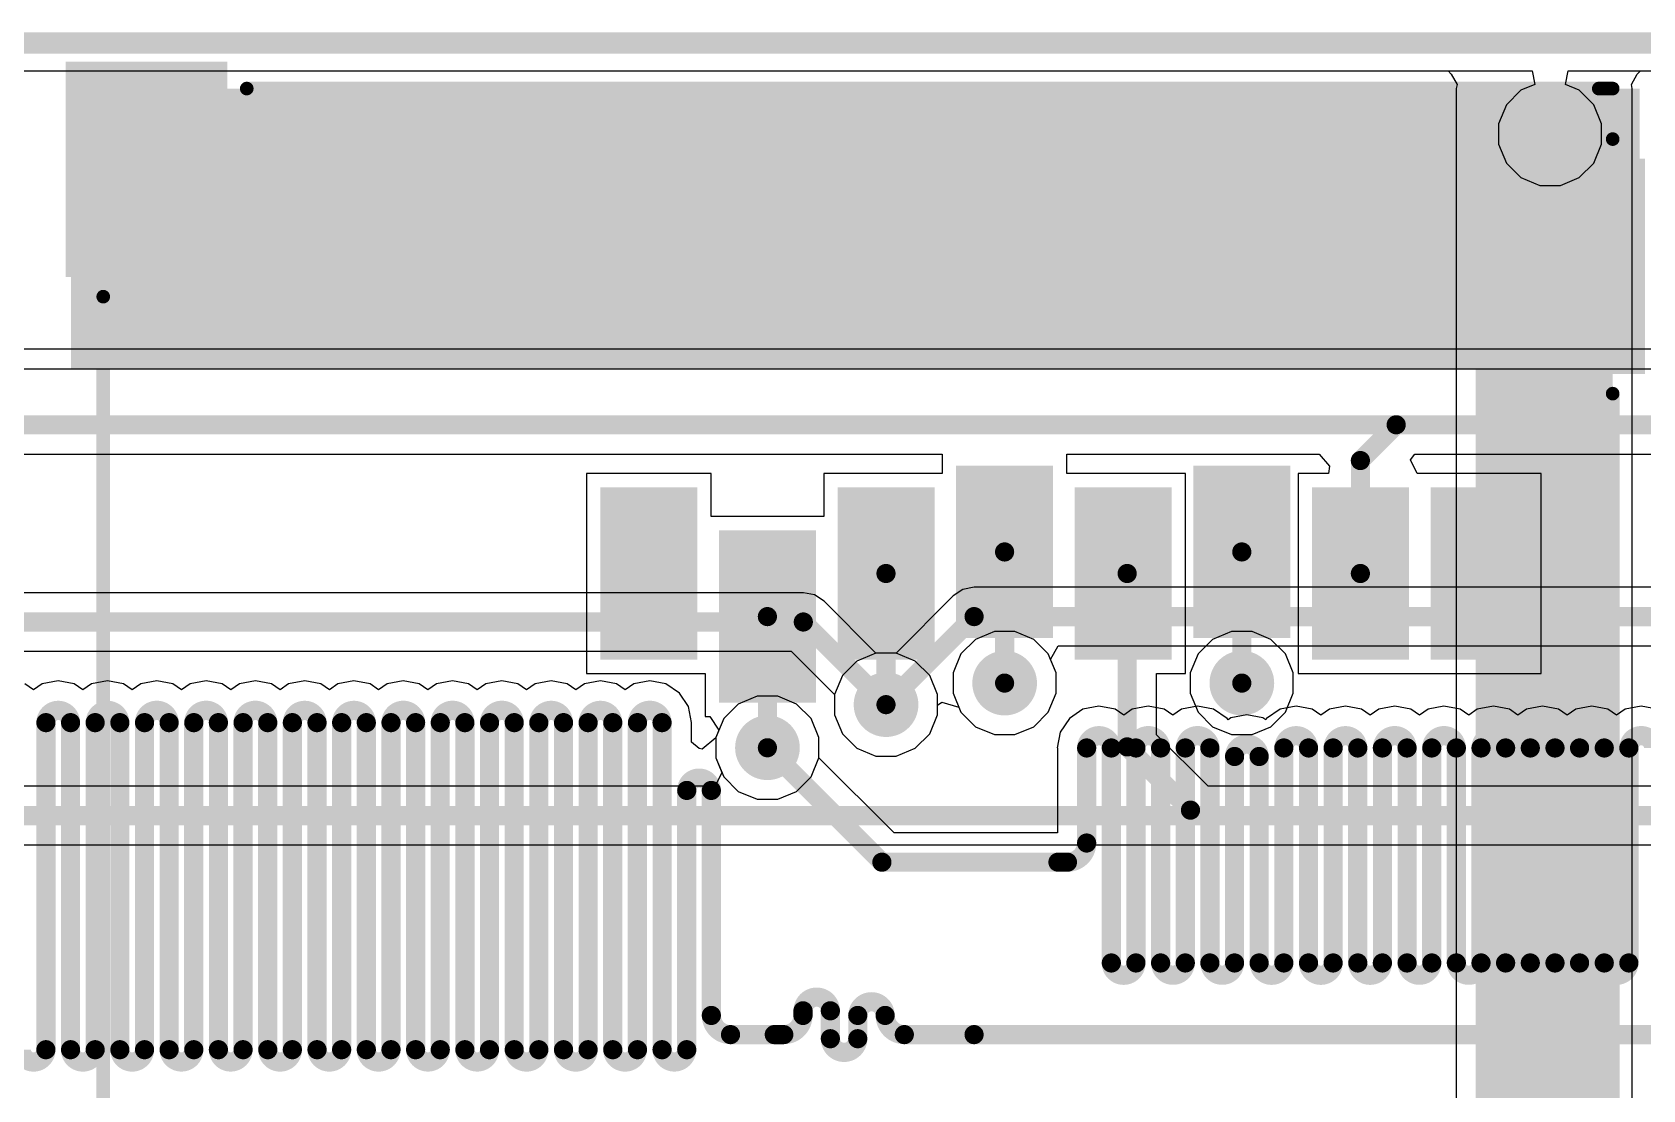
# Model space of a CAD drawing. Header units: inches. Extents: x -3 to 128, y -12 to 41.
# Drawn here: x 30.35 to 45.28, y 23.38 to 33.19 of the extents above; entities that cross this region are included whole.
import ezdxf

# ---------------------------------------------------------------- set-up
doc = ezdxf.new("R2010")
doc.units = ezdxf.units.IN
for name, color, linetype in [('Board Cutout', 216, 'Continuous'), ('Bottom Layer', 5, 'Continuous'), ('Layer 1', 16, 'Continuous'), ('Layer 2', 76, 'Continuous'), ('Top Layer', 1, 'Continuous'), ('Top Overlay', 2, 'Continuous'), ('Top Paste', 8, 'Continuous'), ('Top Solder', 216, 'Continuous'), ('Via Holes', 16, 'Continuous')]:
    doc.layers.add(name, color=color, linetype=linetype)

msp = doc.modelspace()

# ---------------------------------------------------------------- hatches: boundary and pattern name
at = {"layer": 'Bottom Layer'}
h = msp.add_hatch(color=5, dxfattribs=at)
edge = h.paths.add_edge_path()
edge.add_arc((44.425, 32.246), 0.3, 0, 360)
h = msp.add_hatch(color=5, dxfattribs=at)
edge = h.paths.add_edge_path()
edge.add_arc((39.365, 27.15), 0.3, 0, 360)
h = msp.add_hatch(color=5, dxfattribs=at)
edge = h.paths.add_edge_path()
edge.add_arc((41.565, 27.15), 0.3, 0, 360)
h = msp.add_hatch(color=5, dxfattribs=at)
edge = h.paths.add_edge_path()
edge.add_arc((38.265, 26.95), 0.3, 0, 360)
h = msp.add_hatch(color=5, dxfattribs=at)
edge = h.paths.add_edge_path()
edge.add_arc((37.165, 26.55), 0.3, 0, 360)
at = {"layer": 'Layer 1'}
h = msp.add_hatch(color=16, dxfattribs=at)
edge = h.paths.add_edge_path()
edge.add_arc((44.425, 32.246), 0.3, 0, 360)
h = msp.add_hatch(color=16, dxfattribs=at)
edge = h.paths.add_edge_path()
edge.add_arc((39.365, 27.15), 0.3, 0, 360)
h = msp.add_hatch(color=16, dxfattribs=at)
edge = h.paths.add_edge_path()
edge.add_arc((41.565, 27.15), 0.3, 0, 360)
h = msp.add_hatch(color=16, dxfattribs=at)
edge = h.paths.add_edge_path()
edge.add_arc((38.265, 26.95), 0.3, 0, 360)
h = msp.add_hatch(color=16, dxfattribs=at)
edge = h.paths.add_edge_path()
edge.add_arc((37.165, 26.55), 0.3, 0, 360)
at = {"layer": 'Layer 2'}
msp.add_hatch(color=76, dxfattribs=at).paths.add_polyline_path([(45.005, 32.667), (43.735, 32.667), (43.735, 17.466), (45.005, 17.466)])
h = msp.add_hatch(color=76, dxfattribs=at)
edge = h.paths.add_edge_path()
edge.add_arc((44.425, 32.246), 0.3, 0, 360)
h = msp.add_hatch(color=76, dxfattribs=at)
edge = h.paths.add_edge_path()
edge.add_arc((39.365, 27.15), 0.3, 0, 360)
h = msp.add_hatch(color=76, dxfattribs=at)
edge = h.paths.add_edge_path()
edge.add_arc((41.565, 27.15), 0.3, 0, 360)
h = msp.add_hatch(color=76, dxfattribs=at)
edge = h.paths.add_edge_path()
edge.add_arc((38.265, 26.95), 0.3, 0, 360)
h = msp.add_hatch(color=76, dxfattribs=at)
edge = h.paths.add_edge_path()
edge.add_arc((37.165, 26.55), 0.3, 0, 360)
at = {"layer": 'Top Layer'}
for points in [[(32.105, 30.967), (30.705, 30.967), (30.705, 32.867), (32.105, 32.867)], [(45.255, 32.667), (30.705, 32.667), (30.705, 30.067), (45.255, 30.067)], [(45.255, 30.067), (43.855, 30.067), (43.855, 31.967), (45.255, 31.967)], [(39.765, 27.617), (38.965, 27.617), (38.965, 29.117), (39.765, 29.117)], [(41.965, 27.617), (41.165, 27.617), (41.165, 29.117), (41.965, 29.117)], [(36.465, 27.417), (35.665, 27.417), (35.665, 28.917), (36.465, 28.917)], [(38.665, 27.417), (37.865, 27.417), (37.865, 28.917), (38.665, 28.917)], [(40.865, 27.417), (40.065, 27.417), (40.065, 28.917), (40.865, 28.917)], [(43.065, 27.417), (42.265, 27.417), (42.265, 28.917), (43.065, 28.917)], [(44.165, 27.417), (43.365, 27.417), (43.365, 28.917), (44.165, 28.917)], [(37.565, 27.017), (36.765, 27.017), (36.765, 28.517), (37.565, 28.517)]]:
    msp.add_hatch(color=1, dxfattribs=at).paths.add_polyline_path(points)
h = msp.add_hatch(color=1, dxfattribs=at)
edge = h.paths.add_edge_path()
edge.add_arc((44.425, 32.246), 0.3, 0, 360)
h = msp.add_hatch(color=1, dxfattribs=at)
edge = h.paths.add_edge_path()
edge.add_arc((39.365, 27.15), 0.3, 0, 360)
h = msp.add_hatch(color=1, dxfattribs=at)
edge = h.paths.add_edge_path()
edge.add_arc((41.565, 27.15), 0.3, 0, 360)
h = msp.add_hatch(color=1, dxfattribs=at)
edge = h.paths.add_edge_path()
edge.add_arc((38.265, 26.95), 0.3, 0, 360)
h = msp.add_hatch(color=1, dxfattribs=at)
edge = h.paths.add_edge_path()
edge.add_arc((37.165, 26.55), 0.3, 0, 360)
at = {"layer": 'Top Paste'}
for points in [[(32.105, 30.967), (30.705, 30.967), (30.705, 32.867), (32.105, 32.867)], [(45.255, 30.067), (43.855, 30.067), (43.855, 31.967), (45.255, 31.967)], [(39.765, 27.617), (38.965, 27.617), (38.965, 29.117), (39.765, 29.117)], [(41.965, 27.617), (41.165, 27.617), (41.165, 29.117), (41.965, 29.117)], [(36.465, 27.417), (35.665, 27.417), (35.665, 28.917), (36.465, 28.917)], [(38.665, 27.417), (37.865, 27.417), (37.865, 28.917), (38.665, 28.917)], [(40.865, 27.417), (40.065, 27.417), (40.065, 28.917), (40.865, 28.917)], [(43.065, 27.417), (42.265, 27.417), (42.265, 28.917), (43.065, 28.917)], [(44.165, 27.417), (43.365, 27.417), (43.365, 28.917), (44.165, 28.917)], [(37.565, 27.017), (36.765, 27.017), (36.765, 28.517), (37.565, 28.517)]]:
    msp.add_hatch(color=8, dxfattribs=at).paths.add_polyline_path(points)
at = {"layer": 'Top Solder'}
for points in [[(32.155, 30.917), (30.655, 30.917), (30.655, 32.917), (32.155, 32.917)], [(45.305, 30.017), (43.805, 30.017), (43.805, 32.017), (45.305, 32.017)], [(39.815, 27.567), (38.915, 27.567), (38.915, 29.167), (39.815, 29.167)], [(42.015, 27.567), (41.115, 27.567), (41.115, 29.167), (42.015, 29.167)], [(36.515, 27.367), (35.615, 27.367), (35.615, 28.967), (36.515, 28.967)], [(38.715, 27.367), (37.815, 27.367), (37.815, 28.967), (38.715, 28.967)], [(40.915, 27.367), (40.015, 27.367), (40.015, 28.967), (40.915, 28.967)], [(43.115, 27.367), (42.215, 27.367), (42.215, 28.967), (43.115, 28.967)], [(44.215, 27.367), (43.315, 27.367), (43.315, 28.967), (44.215, 28.967)], [(37.615, 26.967), (36.715, 26.967), (36.715, 28.567), (37.615, 28.567)]]:
    msp.add_hatch(color=216, dxfattribs=at).paths.add_polyline_path(points)
at = {"layer": 'Via Holes'}
h = msp.add_hatch(color=7, dxfattribs=at)
edge = h.paths.add_edge_path()
edge.add_arc((44.425, 32.246), 0.15, 0, 360)
h = msp.add_hatch(color=7, dxfattribs=at)
edge = h.paths.add_edge_path()
edge.add_arc((39.365, 27.15), 0.15, 0, 360)
h = msp.add_hatch(color=7, dxfattribs=at)
edge = h.paths.add_edge_path()
edge.add_arc((41.565, 27.15), 0.15, 0, 360)
h = msp.add_hatch(color=7, dxfattribs=at)
edge = h.paths.add_edge_path()
edge.add_arc((38.265, 26.95), 0.15, 0, 360)
h = msp.add_hatch(color=7, dxfattribs=at)
edge = h.paths.add_edge_path()
edge.add_arc((37.165, 26.55), 0.15, 0, 360)

# ---------------------------------------------------------------- linework, layer by layer
at = {"layer": 'Board Cutout', "const_width": 0.2}
msp.add_lwpolyline([(-0.003, 33.09), (59.998, 33.09)], dxfattribs=at)
at = {"layer": 'Bottom Layer'}
for p, q in [((29.353, 32.831), (44.257, 32.831)), ((44.257, 32.831), (44.282, 32.704)), ((44.568, 32.704), (44.593, 32.831)), ((44.593, 32.831), (58.748, 32.831)), ((44.154, 32.651), (44.02, 32.517)), ((44.282, 32.704), (44.154, 32.651)), ((44.695, 32.651), (44.568, 32.704)), ((44.83, 32.517), (44.695, 32.651)), ((44.02, 32.517), (43.947, 32.341)), ((44.902, 32.341), (44.83, 32.517)), ((43.947, 32.341), (43.947, 32.151)), ((44.902, 32.151), (44.902, 32.341)), ((43.947, 32.151), (44.02, 31.975)), ((44.83, 31.975), (44.902, 32.151)), ((44.02, 31.975), (44.154, 31.841)), ((44.695, 31.841), (44.83, 31.975)), ((44.154, 31.841), (44.33, 31.768)), ((44.52, 31.768), (44.695, 31.841)), ((44.33, 31.768), (44.52, 31.768)), ((60.181, 30.248), (12.788, 30.248)), ((12.788, 30.067), (60.181, 30.067)), ((41.294, 27.555), (41.16, 27.42)), ((41.47, 27.628), (41.294, 27.555)), ((41.66, 27.628), (41.47, 27.628)), ((41.835, 27.555), (41.66, 27.628)), ((41.97, 27.42), (41.835, 27.555)), ((37.994, 27.355), (37.86, 27.22)), ((38.17, 27.428), (37.994, 27.355)), ((38.36, 27.428), (38.17, 27.428)), ((38.535, 27.355), (38.36, 27.428)), ((38.67, 27.22), (38.535, 27.355)), ((41.16, 27.42), (41.087, 27.245)), ((42.042, 27.245), (41.97, 27.42)), ((37.86, 27.22), (37.787, 27.045)), ((38.742, 27.045), (38.67, 27.22)), ((41.087, 27.245), (41.087, 27.055)), ((42.042, 27.055), (42.042, 27.245)), ((37.787, 27.045), (37.787, 26.855)), ((38.742, 26.855), (38.742, 27.045)), ((41.087, 27.055), (41.16, 26.879)), ((41.97, 26.879), (42.042, 27.055)), ((36.894, 26.955), (36.76, 26.82)), ((37.07, 27.028), (36.894, 26.955)), ((37.26, 27.028), (37.07, 27.028)), ((37.435, 26.955), (37.26, 27.028)), ((37.57, 26.82), (37.435, 26.955)), ((36.76, 26.82), (36.687, 26.645)), ((37.642, 26.645), (37.57, 26.82)), ((37.787, 26.855), (37.86, 26.679)), ((38.67, 26.679), (38.742, 26.855)), ((41.16, 26.879), (41.294, 26.745)), ((41.294, 26.745), (41.47, 26.672)), ((41.66, 26.672), (41.835, 26.745)), ((41.835, 26.745), (41.97, 26.879)), ((36.687, 26.645), (36.687, 26.455)), ((37.642, 26.455), (37.642, 26.645)), ((37.86, 26.679), (37.994, 26.545)), ((38.535, 26.545), (38.67, 26.679)), ((41.47, 26.672), (41.66, 26.672)), ((36.687, 26.455), (36.76, 26.279)), ((37.57, 26.279), (37.642, 26.455)), ((37.994, 26.545), (38.17, 26.472)), ((38.17, 26.472), (38.36, 26.472)), ((38.36, 26.472), (38.535, 26.545)), ((36.76, 26.279), (36.894, 26.145)), ((36.894, 26.145), (37.07, 26.072)), ((37.26, 26.072), (37.435, 26.145)), ((37.435, 26.145), (37.57, 26.279)), ((37.07, 26.072), (37.26, 26.072))]:
    msp.add_line(p, q, dxfattribs=at)
at = {"layer": 'Layer 1'}
for p, q in [((29.353, 32.831), (44.257, 32.831)), ((44.257, 32.831), (44.282, 32.704)), ((44.568, 32.704), (44.593, 32.831)), ((44.593, 32.831), (58.748, 32.831)), ((44.154, 32.651), (44.02, 32.517)), ((44.282, 32.704), (44.154, 32.651)), ((44.695, 32.651), (44.568, 32.704)), ((44.83, 32.517), (44.695, 32.651)), ((44.02, 32.517), (43.947, 32.341)), ((44.902, 32.341), (44.83, 32.517)), ((43.947, 32.341), (43.947, 32.151)), ((44.902, 32.151), (44.902, 32.341)), ((43.947, 32.151), (44.02, 31.975)), ((44.83, 31.975), (44.902, 32.151)), ((44.02, 31.975), (44.154, 31.841)), ((44.695, 31.841), (44.83, 31.975)), ((44.154, 31.841), (44.33, 31.768)), ((44.52, 31.768), (44.695, 31.841)), ((44.33, 31.768), (44.52, 31.768)), ((37.498, 27.988), (23.791, 27.988)), ((37.602, 27.968), (37.498, 27.988)), ((37.69, 27.909), (37.602, 27.968)), ((38.889, 27.959), (38.358, 27.428)), ((38.978, 28.018), (38.889, 27.959)), ((39.082, 28.039), (38.978, 28.018)), ((48.148, 28.039), (39.082, 28.039)), ((38.171, 27.428), (37.69, 27.909)), ((39.791, 27.368), (39.861, 27.495)), ((39.861, 27.495), (48.148, 27.495)), ((24.657, 27.445), (37.385, 27.445)), ((37.385, 27.445), (37.787, 27.043)), ((38.358, 27.428), (38.171, 27.428)), ((39.842, 27.245), (39.791, 27.368)), ((39.842, 27.055), (39.842, 27.245)), ((30.358, 27.088), (30.278, 27.142)), ((30.438, 27.142), (30.358, 27.088)), ((30.587, 27.171), (30.438, 27.142)), ((30.736, 27.142), (30.587, 27.171)), ((30.816, 27.088), (30.736, 27.142)), ((30.895, 27.142), (30.816, 27.088)), ((31.044, 27.171), (30.895, 27.142)), ((31.193, 27.142), (31.044, 27.171)), ((31.273, 27.088), (31.193, 27.142)), ((31.353, 27.142), (31.273, 27.088)), ((31.501, 27.171), (31.353, 27.142)), ((31.65, 27.142), (31.501, 27.171)), ((31.73, 27.088), (31.65, 27.142)), ((31.81, 27.142), (31.73, 27.088)), ((31.959, 27.171), (31.81, 27.142)), ((32.107, 27.142), (31.959, 27.171)), ((32.187, 27.088), (32.107, 27.142)), ((32.267, 27.142), (32.187, 27.088)), ((32.416, 27.171), (32.267, 27.142)), ((32.564, 27.142), (32.416, 27.171)), ((32.644, 27.088), (32.564, 27.142)), ((32.724, 27.142), (32.644, 27.088)), ((32.873, 27.171), (32.724, 27.142)), ((33.022, 27.142), (32.873, 27.171)), ((33.102, 27.088), (33.022, 27.142)), ((33.181, 27.142), (33.102, 27.088)), ((33.33, 27.171), (33.181, 27.142)), ((33.479, 27.142), (33.33, 27.171)), ((33.559, 27.088), (33.479, 27.142)), ((33.639, 27.142), (33.559, 27.088)), ((33.787, 27.171), (33.639, 27.142)), ((33.936, 27.142), (33.787, 27.171)), ((34.016, 27.088), (33.936, 27.142)), ((34.096, 27.142), (34.016, 27.088)), ((34.245, 27.171), (34.096, 27.142)), ((34.393, 27.142), (34.245, 27.171)), ((34.473, 27.088), (34.393, 27.142)), ((34.553, 27.142), (34.473, 27.088)), ((34.702, 27.171), (34.553, 27.142)), ((34.85, 27.142), (34.702, 27.171)), ((34.93, 27.088), (34.85, 27.142)), ((35.01, 27.142), (34.93, 27.088)), ((35.159, 27.171), (35.01, 27.142)), ((35.308, 27.142), (35.159, 27.171)), ((35.388, 27.088), (35.308, 27.142)), ((35.467, 27.142), (35.388, 27.088)), ((35.616, 27.171), (35.467, 27.142)), ((35.765, 27.142), (35.616, 27.171)), ((35.845, 27.088), (35.765, 27.142)), ((35.925, 27.142), (35.845, 27.088)), ((36.073, 27.171), (35.925, 27.142)), ((36.222, 27.142), (36.073, 27.171)), ((36.348, 27.058), (36.222, 27.142)), ((36.432, 26.932), (36.348, 27.058)), ((37.787, 27.043), (37.787, 26.855)), ((39.77, 26.879), (39.842, 27.055)), ((36.462, 26.783), (36.432, 26.932)), ((36.894, 26.955), (36.76, 26.82)), ((37.07, 27.028), (36.894, 26.955)), ((37.26, 27.028), (37.07, 27.028)), ((37.435, 26.955), (37.26, 27.028)), ((37.57, 26.82), (37.435, 26.955)), ((38.742, 26.945), (38.783, 26.973)), ((38.742, 26.855), (38.742, 26.945)), ((38.783, 26.973), (38.94, 26.927)), ((38.94, 26.927), (38.96, 26.879)), ((40.091, 26.907), (39.965, 26.822)), ((40.24, 26.936), (40.091, 26.907)), ((40.389, 26.907), (40.24, 26.936)), ((40.469, 26.853), (40.389, 26.907)), ((40.549, 26.907), (40.469, 26.853)), ((40.697, 26.936), (40.549, 26.907)), ((40.846, 26.907), (40.697, 26.936)), ((40.926, 26.853), (40.846, 26.907)), ((41.006, 26.907), (40.926, 26.853)), ((41.154, 26.936), (41.006, 26.907)), ((41.303, 26.907), (41.154, 26.936)), ((41.429, 26.822), (41.303, 26.907)), ((41.92, 26.907), (41.794, 26.822)), ((42.069, 26.936), (41.92, 26.907)), ((42.217, 26.907), (42.069, 26.936)), ((42.297, 26.853), (42.217, 26.907)), ((42.377, 26.907), (42.297, 26.853)), ((42.526, 26.936), (42.377, 26.907)), ((42.675, 26.907), (42.526, 26.936)), ((42.755, 26.853), (42.675, 26.907)), ((42.835, 26.907), (42.755, 26.853)), ((42.983, 26.936), (42.835, 26.907)), ((43.132, 26.907), (42.983, 26.936)), ((43.212, 26.853), (43.132, 26.907)), ((43.292, 26.907), (43.212, 26.853)), ((43.44, 26.936), (43.292, 26.907)), ((43.589, 26.907), (43.44, 26.936)), ((43.669, 26.853), (43.589, 26.907)), ((43.749, 26.907), (43.669, 26.853)), ((43.898, 26.936), (43.749, 26.907)), ((44.046, 26.907), (43.898, 26.936)), ((44.126, 26.853), (44.046, 26.907)), ((44.206, 26.907), (44.126, 26.853)), ((44.355, 26.936), (44.206, 26.907)), ((44.503, 26.907), (44.355, 26.936)), ((44.583, 26.853), (44.503, 26.907)), ((44.663, 26.907), (44.583, 26.853)), ((44.812, 26.936), (44.663, 26.907)), ((44.961, 26.907), (44.812, 26.936)), ((45.041, 26.853), (44.961, 26.907)), ((45.121, 26.907), (45.041, 26.853)), ((45.269, 26.936), (45.121, 26.907)), ((45.418, 26.907), (45.269, 26.936)), ((36.46, 26.601), (36.46, 26.783)), ((36.46, 26.783), (36.462, 26.783)), ((36.76, 26.82), (36.687, 26.645)), ((37.642, 26.645), (37.57, 26.82)), ((37.787, 26.855), (37.86, 26.679)), ((38.67, 26.679), (38.742, 26.855)), ((38.96, 26.879), (39.094, 26.745)), ((39.094, 26.745), (39.27, 26.672)), ((39.46, 26.672), (39.635, 26.745)), ((39.635, 26.745), (39.77, 26.879)), ((39.965, 26.822), (39.881, 26.696)), ((41.437, 26.81), (41.429, 26.822)), ((41.463, 26.828), (41.437, 26.81)), ((41.612, 26.857), (41.463, 26.828)), ((41.76, 26.828), (41.612, 26.857)), ((41.786, 26.81), (41.76, 26.828)), ((41.794, 26.822), (41.786, 26.81)), ((36.531, 26.542), (36.46, 26.601)), ((36.687, 26.641), (36.56, 26.536)), ((36.687, 26.645), (36.687, 26.641)), ((37.642, 26.457), (37.642, 26.645)), ((37.86, 26.679), (37.994, 26.545)), ((38.535, 26.545), (38.67, 26.679)), ((39.27, 26.672), (39.46, 26.672)), ((39.881, 26.696), (39.852, 26.548)), ((36.56, 26.536), (36.531, 26.542)), ((38.339, 25.76), (37.642, 26.457)), ((37.994, 26.545), (38.17, 26.472)), ((38.17, 26.472), (38.36, 26.472)), ((38.36, 26.472), (38.535, 26.545)), ((39.852, 26.548), (39.854, 26.548)), ((39.854, 26.548), (39.854, 25.76)), ((39.854, 25.76), (38.339, 25.76))]:
    msp.add_line(p, q, dxfattribs=at)
at = {"layer": 'Layer 1', "const_width": 0.178}
for points in [[(23.791, 27.717), (37.498, 27.717)], [(37.498, 27.717), (38.265, 26.95)], [(38.265, 26.95), (39.082, 27.767)], [(39.082, 27.767), (48.552, 27.767)], [(30.473, 23.748), (30.473, 26.783)], [(30.701, 23.748), (30.701, 26.783)], [(30.93, 23.748), (30.93, 26.783)], [(31.158, 23.748), (31.158, 26.783)], [(31.387, 23.748), (31.387, 26.783)], [(31.616, 23.748), (31.616, 26.783)], [(31.844, 23.748), (31.844, 26.783)], [(32.073, 23.748), (32.073, 26.783)], [(32.301, 23.748), (32.301, 26.783)], [(32.53, 23.748), (32.53, 26.783)], [(32.759, 23.748), (32.759, 26.783)], [(32.987, 23.748), (32.987, 26.783)], [(33.216, 23.748), (33.216, 26.783)], [(33.444, 23.748), (33.444, 26.783)], [(33.673, 23.748), (33.673, 26.783)], [(33.902, 23.748), (33.902, 26.783)], [(34.13, 23.748), (34.13, 26.783)], [(34.359, 23.748), (34.359, 26.783)], [(34.587, 23.748), (34.587, 26.783)], [(34.816, 23.748), (34.816, 26.783)], [(35.045, 23.748), (35.045, 26.783)], [(35.273, 23.748), (35.273, 26.783)], [(35.502, 23.748), (35.502, 26.783)], [(35.73, 23.748), (35.73, 26.783)], [(35.959, 23.748), (35.959, 26.783)], [(36.188, 23.748), (36.188, 26.783)], [(37.165, 26.55), (38.226, 25.488)], [(40.126, 25.666), (40.126, 26.548)], [(40.354, 24.553), (40.354, 26.548)], [(40.583, 24.553), (40.583, 26.548)], [(40.812, 24.553), (40.812, 26.548)], [(41.04, 24.553), (41.04, 26.548)], [(41.269, 24.553), (41.269, 26.548)], [(41.955, 24.553), (41.955, 26.548)], [(42.183, 24.553), (42.183, 26.548)], [(42.412, 24.553), (42.412, 26.548)], [(42.64, 24.553), (42.64, 26.548)], [(42.869, 24.553), (42.869, 26.548)], [(43.098, 24.553), (43.098, 26.548)], [(43.326, 24.553), (43.326, 26.548)], [(43.555, 24.553), (43.555, 26.548)], [(43.783, 24.553), (43.783, 26.548)], [(44.012, 24.553), (44.012, 26.548)], [(44.241, 24.553), (44.241, 26.548)], [(44.469, 24.553), (44.469, 26.548)], [(44.698, 24.553), (44.698, 26.548)], [(44.926, 24.553), (44.926, 26.548)], [(45.155, 24.553), (45.155, 26.548)], [(41.497, 24.553), (41.497, 26.469)], [(41.726, 24.553), (41.726, 26.469)], [(36.416, 23.748), (36.416, 26.154)], [(36.645, 24.066), (36.645, 26.154)], [(38.226, 25.488), (39.859, 25.488)], [(39.859, 25.488), (39.948, 25.488)], [(37.495, 24.066), (37.495, 24.109)], [(37.749, 23.85), (37.749, 24.109)], [(38.003, 23.85), (38.003, 24.066)], [(38.257, 24.066), (38.257, 24.066)], [(36.823, 23.888), (37.228, 23.888)], [(37.228, 23.888), (37.317, 23.888)], [(38.435, 23.888), (39.082, 23.888)], [(39.082, 23.888), (65.531, 23.888)]]:
    msp.add_lwpolyline(points, dxfattribs=at)
at = {"layer": 'Layer 1', "const_width": 0.0889}
for points in [[(37.453, 27.717, 1), (37.542, 27.717, 1)], [(37.453, 27.717, 1), (37.542, 27.717, 1)], [(39.037, 27.767, 1), (39.126, 27.767, 1)], [(39.037, 27.767, 1), (39.126, 27.767, 1)], [(38.22, 26.95, 1), (38.309, 26.95, 1)], [(38.22, 26.95, 1), (38.309, 26.95, 1)], [(30.428, 26.783, 1), (30.517, 26.783, 1)], [(30.428, 26.783, 1), (30.517, 26.783, 1)], [(30.657, 26.783, 1), (30.746, 26.783, 1)], [(30.657, 26.783, 1), (30.746, 26.783, 1)], [(30.885, 26.783, 1), (30.974, 26.783, 1)], [(30.885, 26.783, 1), (30.974, 26.783, 1)], [(31.114, 26.783, 1), (31.203, 26.783, 1)], [(31.114, 26.783, 1), (31.203, 26.783, 1)], [(31.343, 26.783, 1), (31.432, 26.783, 1)], [(31.343, 26.783, 1), (31.432, 26.783, 1)], [(31.571, 26.783, 1), (31.66, 26.783, 1)], [(31.571, 26.783, 1), (31.66, 26.783, 1)], [(31.8, 26.783, 1), (31.889, 26.783, 1)], [(31.8, 26.783, 1), (31.889, 26.783, 1)], [(32.028, 26.783, 1), (32.117, 26.783, 1)], [(32.028, 26.783, 1), (32.117, 26.783, 1)], [(32.257, 26.783, 1), (32.346, 26.783, 1)], [(32.257, 26.783, 1), (32.346, 26.783, 1)], [(32.486, 26.783, 1), (32.575, 26.783, 1)], [(32.486, 26.783, 1), (32.575, 26.783, 1)], [(32.714, 26.783, 1), (32.803, 26.783, 1)], [(32.714, 26.783, 1), (32.803, 26.783, 1)], [(32.943, 26.783, 1), (33.032, 26.783, 1)], [(32.943, 26.783, 1), (33.032, 26.783, 1)], [(33.171, 26.783, 1), (33.26, 26.783, 1)], [(33.171, 26.783, 1), (33.26, 26.783, 1)], [(33.4, 26.783, 1), (33.489, 26.783, 1)], [(33.4, 26.783, 1), (33.489, 26.783, 1)], [(33.629, 26.783, 1), (33.718, 26.783, 1)], [(33.629, 26.783, 1), (33.718, 26.783, 1)], [(33.857, 26.783, 1), (33.946, 26.783, 1)], [(33.857, 26.783, 1), (33.946, 26.783, 1)], [(34.086, 26.783, 1), (34.175, 26.783, 1)], [(34.086, 26.783, 1), (34.175, 26.783, 1)], [(34.314, 26.783, 1), (34.403, 26.783, 1)], [(34.314, 26.783, 1), (34.403, 26.783, 1)], [(34.543, 26.783, 1), (34.632, 26.783, 1)], [(34.543, 26.783, 1), (34.632, 26.783, 1)], [(34.772, 26.783, 1), (34.861, 26.783, 1)], [(34.772, 26.783, 1), (34.861, 26.783, 1)], [(35, 26.783, 1), (35.089, 26.783, 1)], [(35, 26.783, 1), (35.089, 26.783, 1)], [(35.229, 26.783, 1), (35.318, 26.783, 1)], [(35.229, 26.783, 1), (35.318, 26.783, 1)], [(35.457, 26.783, 1), (35.546, 26.783, 1)], [(35.457, 26.783, 1), (35.546, 26.783, 1)], [(35.686, 26.783, 1), (35.775, 26.783, 1)], [(35.686, 26.783, 1), (35.775, 26.783, 1)], [(35.915, 26.783, 1), (36.004, 26.783, 1)], [(35.915, 26.783, 1), (36.004, 26.783, 1)], [(36.143, 26.783, 1), (36.232, 26.783, 1)], [(36.143, 26.783, 1), (36.232, 26.783, 1)], [(37.12, 26.55, 1), (37.209, 26.55, 1)], [(40.081, 26.548, 1), (40.17, 26.548, 1)], [(40.081, 26.548, 1), (40.17, 26.548, 1)], [(40.31, 26.548, 1), (40.399, 26.548, 1)], [(40.31, 26.548, 1), (40.399, 26.548, 1)], [(40.538, 26.548, 1), (40.627, 26.548, 1)], [(40.538, 26.548, 1), (40.627, 26.548, 1)], [(40.767, 26.548, 1), (40.856, 26.548, 1)], [(40.767, 26.548, 1), (40.856, 26.548, 1)], [(40.996, 26.548, 1), (41.085, 26.548, 1)], [(40.996, 26.548, 1), (41.085, 26.548, 1)], [(41.224, 26.548, 1), (41.313, 26.548, 1)], [(41.224, 26.548, 1), (41.313, 26.548, 1)], [(41.91, 26.548, 1), (41.999, 26.548, 1)], [(41.91, 26.548, 1), (41.999, 26.548, 1)], [(42.139, 26.548, 1), (42.228, 26.548, 1)], [(42.139, 26.548, 1), (42.228, 26.548, 1)], [(42.367, 26.548, 1), (42.456, 26.548, 1)], [(42.367, 26.548, 1), (42.456, 26.548, 1)], [(42.596, 26.548, 1), (42.685, 26.548, 1)], [(42.596, 26.548, 1), (42.685, 26.548, 1)], [(42.824, 26.548, 1), (42.913, 26.548, 1)], [(42.824, 26.548, 1), (42.913, 26.548, 1)], [(43.053, 26.548, 1), (43.142, 26.548, 1)], [(43.053, 26.548, 1), (43.142, 26.548, 1)], [(43.282, 26.548, 1), (43.371, 26.548, 1)], [(43.282, 26.548, 1), (43.371, 26.548, 1)], [(43.51, 26.548, 1), (43.599, 26.548, 1)], [(43.51, 26.548, 1), (43.599, 26.548, 1)], [(43.739, 26.548, 1), (43.828, 26.548, 1)], [(43.739, 26.548, 1), (43.828, 26.548, 1)], [(43.967, 26.548, 1), (44.056, 26.548, 1)], [(43.967, 26.548, 1), (44.056, 26.548, 1)], [(44.196, 26.548, 1), (44.285, 26.548, 1)], [(44.196, 26.548, 1), (44.285, 26.548, 1)], [(44.425, 26.548, 1), (44.514, 26.548, 1)], [(44.425, 26.548, 1), (44.514, 26.548, 1)], [(44.653, 26.548, 1), (44.742, 26.548, 1)], [(44.653, 26.548, 1), (44.742, 26.548, 1)], [(44.882, 26.548, 1), (44.971, 26.548, 1)], [(44.882, 26.548, 1), (44.971, 26.548, 1)], [(45.11, 26.548, 1), (45.199, 26.548, 1)], [(45.11, 26.548, 1), (45.199, 26.548, 1)], [(41.453, 26.469, 1), (41.542, 26.469, 1)], [(41.453, 26.469, 1), (41.542, 26.469, 1)], [(41.681, 26.469, 1), (41.77, 26.469, 1)], [(41.681, 26.469, 1), (41.77, 26.469, 1)], [(36.372, 26.154, 1), (36.461, 26.154, 1)], [(36.372, 26.154, 1), (36.461, 26.154, 1)], [(36.6, 26.154, 1), (36.689, 26.154, 1)], [(36.6, 26.154, 1), (36.689, 26.154, 1)], [(40.081, 25.666, 1), (40.17, 25.666, 1)], [(40.081, 25.666, 1), (40.17, 25.666, 1)], [(38.182, 25.488, 1), (38.271, 25.488, 1)], [(38.182, 25.488, 1), (38.271, 25.488, 1)], [(39.815, 25.488, 1), (39.903, 25.488, 1)], [(39.815, 25.488, 1), (39.903, 25.488, 1)], [(39.903, 25.488, 1), (39.992, 25.488, 1)], [(39.903, 25.488, 1), (39.992, 25.488, 1)], [(40.31, 24.553, 1), (40.399, 24.553, 1)], [(40.31, 24.553, 1), (40.399, 24.553, 1)], [(40.538, 24.553, 1), (40.627, 24.553, 1)], [(40.538, 24.553, 1), (40.627, 24.553, 1)], [(40.767, 24.553, 1), (40.856, 24.553, 1)], [(40.767, 24.553, 1), (40.856, 24.553, 1)], [(40.996, 24.553, 1), (41.085, 24.553, 1)], [(40.996, 24.553, 1), (41.085, 24.553, 1)], [(41.224, 24.553, 1), (41.313, 24.553, 1)], [(41.224, 24.553, 1), (41.313, 24.553, 1)], [(41.453, 24.553, 1), (41.542, 24.553, 1)], [(41.453, 24.553, 1), (41.542, 24.553, 1)], [(41.681, 24.553, 1), (41.77, 24.553, 1)], [(41.681, 24.553, 1), (41.77, 24.553, 1)], [(41.91, 24.553, 1), (41.999, 24.553, 1)], [(41.91, 24.553, 1), (41.999, 24.553, 1)], [(42.139, 24.553, 1), (42.228, 24.553, 1)], [(42.139, 24.553, 1), (42.228, 24.553, 1)], [(42.367, 24.553, 1), (42.456, 24.553, 1)], [(42.367, 24.553, 1), (42.456, 24.553, 1)], [(42.596, 24.553, 1), (42.685, 24.553, 1)], [(42.596, 24.553, 1), (42.685, 24.553, 1)], [(42.824, 24.553, 1), (42.913, 24.553, 1)], [(42.824, 24.553, 1), (42.913, 24.553, 1)], [(43.053, 24.553, 1), (43.142, 24.553, 1)], [(43.053, 24.553, 1), (43.142, 24.553, 1)], [(43.282, 24.553, 1), (43.371, 24.553, 1)], [(43.282, 24.553, 1), (43.371, 24.553, 1)], [(43.51, 24.553, 1), (43.599, 24.553, 1)], [(43.51, 24.553, 1), (43.599, 24.553, 1)], [(43.739, 24.553, 1), (43.828, 24.553, 1)], [(43.739, 24.553, 1), (43.828, 24.553, 1)], [(43.967, 24.553, 1), (44.056, 24.553, 1)], [(43.967, 24.553, 1), (44.056, 24.553, 1)], [(44.196, 24.553, 1), (44.285, 24.553, 1)], [(44.196, 24.553, 1), (44.285, 24.553, 1)], [(44.425, 24.553, 1), (44.514, 24.553, 1)], [(44.425, 24.553, 1), (44.514, 24.553, 1)], [(44.653, 24.553, 1), (44.742, 24.553, 1)], [(44.653, 24.553, 1), (44.742, 24.553, 1)], [(44.882, 24.553, 1), (44.971, 24.553, 1)], [(44.882, 24.553, 1), (44.971, 24.553, 1)], [(45.11, 24.553, 1), (45.199, 24.553, 1)], [(45.11, 24.553, 1), (45.199, 24.553, 1)], [(36.6, 24.066, 1), (36.689, 24.066, 1)], [(36.6, 24.066, 1), (36.689, 24.066, 1)], [(37.45, 24.109, 1), (37.539, 24.109, 1)], [(37.45, 24.109, 1), (37.539, 24.109, 1)], [(37.45, 24.066, 1), (37.539, 24.066, 1)], [(37.45, 24.066, 1), (37.539, 24.066, 1)], [(37.704, 24.109, 1), (37.793, 24.109, 1)], [(37.704, 24.109, 1), (37.793, 24.109, 1)], [(37.958, 24.066, 1), (38.047, 24.066, 1)], [(37.958, 24.066, 1), (38.047, 24.066, 1)], [(38.212, 24.066, 1), (38.301, 24.066, 1)], [(38.212, 24.066, 1), (38.301, 24.066, 1)], [(38.212, 24.066, 1), (38.301, 24.066, 1)], [(38.212, 24.066, 1), (38.301, 24.066, 1)], [(36.778, 23.888, 1), (36.867, 23.888, 1)], [(36.778, 23.888, 1), (36.867, 23.888, 1)], [(37.184, 23.888, 1), (37.273, 23.888, 1)], [(37.184, 23.888, 1), (37.273, 23.888, 1)], [(37.273, 23.888, 1), (37.361, 23.888, 1)], [(37.273, 23.888, 1), (37.361, 23.888, 1)], [(37.704, 23.85, 1), (37.793, 23.85, 1)], [(37.704, 23.85, 1), (37.793, 23.85, 1)], [(37.958, 23.85, 1), (38.047, 23.85, 1)], [(37.958, 23.85, 1), (38.047, 23.85, 1)], [(38.39, 23.888, 1), (38.479, 23.888, 1)], [(38.39, 23.888, 1), (38.479, 23.888, 1)], [(39.037, 23.888, 1), (39.126, 23.888, 1)], [(39.037, 23.888, 1), (39.126, 23.888, 1)], [(30.428, 23.748, 1), (30.517, 23.748, 1)], [(30.428, 23.748, 1), (30.517, 23.748, 1)], [(30.657, 23.748, 1), (30.746, 23.748, 1)], [(30.657, 23.748, 1), (30.746, 23.748, 1)], [(30.885, 23.748, 1), (30.974, 23.748, 1)], [(30.885, 23.748, 1), (30.974, 23.748, 1)], [(31.114, 23.748, 1), (31.203, 23.748, 1)], [(31.114, 23.748, 1), (31.203, 23.748, 1)], [(31.343, 23.748, 1), (31.432, 23.748, 1)], [(31.343, 23.748, 1), (31.432, 23.748, 1)], [(31.571, 23.748, 1), (31.66, 23.748, 1)], [(31.571, 23.748, 1), (31.66, 23.748, 1)], [(31.8, 23.748, 1), (31.889, 23.748, 1)], [(31.8, 23.748, 1), (31.889, 23.748, 1)], [(32.028, 23.748, 1), (32.117, 23.748, 1)], [(32.028, 23.748, 1), (32.117, 23.748, 1)], [(32.257, 23.748, 1), (32.346, 23.748, 1)], [(32.257, 23.748, 1), (32.346, 23.748, 1)], [(32.486, 23.748, 1), (32.575, 23.748, 1)], [(32.486, 23.748, 1), (32.575, 23.748, 1)], [(32.714, 23.748, 1), (32.803, 23.748, 1)], [(32.714, 23.748, 1), (32.803, 23.748, 1)], [(32.943, 23.748, 1), (33.032, 23.748, 1)], [(32.943, 23.748, 1), (33.032, 23.748, 1)], [(33.171, 23.748, 1), (33.26, 23.748, 1)], [(33.171, 23.748, 1), (33.26, 23.748, 1)], [(33.4, 23.748, 1), (33.489, 23.748, 1)], [(33.4, 23.748, 1), (33.489, 23.748, 1)], [(33.629, 23.748, 1), (33.718, 23.748, 1)], [(33.629, 23.748, 1), (33.718, 23.748, 1)], [(33.857, 23.748, 1), (33.946, 23.748, 1)], [(33.857, 23.748, 1), (33.946, 23.748, 1)], [(34.086, 23.748, 1), (34.175, 23.748, 1)], [(34.086, 23.748, 1), (34.175, 23.748, 1)], [(34.314, 23.748, 1), (34.403, 23.748, 1)], [(34.314, 23.748, 1), (34.403, 23.748, 1)], [(34.543, 23.748, 1), (34.632, 23.748, 1)], [(34.543, 23.748, 1), (34.632, 23.748, 1)], [(34.772, 23.748, 1), (34.861, 23.748, 1)], [(34.772, 23.748, 1), (34.861, 23.748, 1)], [(35, 23.748, 1), (35.089, 23.748, 1)], [(35, 23.748, 1), (35.089, 23.748, 1)], [(35.229, 23.748, 1), (35.318, 23.748, 1)], [(35.229, 23.748, 1), (35.318, 23.748, 1)], [(35.457, 23.748, 1), (35.546, 23.748, 1)], [(35.457, 23.748, 1), (35.546, 23.748, 1)], [(35.686, 23.748, 1), (35.775, 23.748, 1)], [(35.686, 23.748, 1), (35.775, 23.748, 1)], [(35.915, 23.748, 1), (36.004, 23.748, 1)], [(35.915, 23.748, 1), (36.004, 23.748, 1)], [(36.143, 23.748, 1), (36.232, 23.748, 1)], [(36.143, 23.748, 1), (36.232, 23.748, 1)], [(36.372, 23.748, 1), (36.461, 23.748, 1)], [(36.372, 23.748, 1), (36.461, 23.748, 1)]]:
    msp.add_lwpolyline(points, format="xyb", close=True, dxfattribs=at)
at = {"layer": 'Layer 1', "const_width": 0.178}
for points in [[(30.473, 26.783, -1), (30.701, 26.783)], [(30.93, 26.783, -1), (31.158, 26.783)], [(31.387, 26.783, -1), (31.616, 26.783)], [(31.844, 26.783, -1), (32.073, 26.783)], [(32.301, 26.783, -1), (32.53, 26.783)], [(32.759, 26.783, -1), (32.987, 26.783)], [(33.216, 26.783, -1), (33.444, 26.783)], [(33.673, 26.783, -1), (33.902, 26.783)], [(34.13, 26.783, -1), (34.359, 26.783)], [(34.587, 26.783, -1), (34.816, 26.783)], [(35.045, 26.783, -1), (35.273, 26.783)], [(35.502, 26.783, -1), (35.73, 26.783)], [(35.959, 26.783, -1), (36.188, 26.783)], [(40.126, 26.548, -1), (40.354, 26.548)], [(40.583, 26.548, -1), (40.812, 26.548)], [(41.04, 26.548, -1), (41.269, 26.548)], [(41.955, 26.548, -1), (42.183, 26.548)], [(42.412, 26.548, -1), (42.64, 26.548)], [(42.869, 26.548, -1), (43.098, 26.548)], [(43.326, 26.548, -1), (43.555, 26.548)], [(43.783, 26.548, -1), (44.012, 26.548)], [(44.241, 26.548, -1), (44.469, 26.548)], [(44.698, 26.548, -1), (44.926, 26.548)], [(45.155, 26.548, -1), (45.384, 26.548)], [(41.497, 26.469, -1), (41.726, 26.469)], [(36.416, 26.154, -1), (36.645, 26.154)], [(40.126, 25.666, -0.414214), (39.948, 25.488)], [(40.583, 24.553, -1), (40.354, 24.553)], [(41.04, 24.553, -1), (40.812, 24.553)], [(41.497, 24.553, -1), (41.269, 24.553)], [(41.955, 24.553, -1), (41.726, 24.553)], [(42.412, 24.553, -1), (42.183, 24.553)], [(42.869, 24.553, -1), (42.64, 24.553)], [(43.326, 24.553, -1), (43.098, 24.553)], [(43.783, 24.553, -1), (43.555, 24.553)], [(44.241, 24.553, -1), (44.012, 24.553)], [(44.698, 24.553, -1), (44.469, 24.553)], [(45.155, 24.553, -1), (44.926, 24.553)], [(37.495, 24.109, -1), (37.749, 24.109)], [(38.003, 24.066, -1), (38.257, 24.066)], [(36.823, 23.888, -0.414214), (36.645, 24.066)], [(37.495, 24.066, -0.414214), (37.317, 23.888)], [(38.435, 23.888, -0.414214), (38.257, 24.066)], [(38.003, 23.85, -1), (37.749, 23.85)], [(30.473, 23.748, -1), (30.244, 23.748)], [(30.93, 23.748, -1), (30.701, 23.748)], [(31.387, 23.748, -1), (31.158, 23.748)], [(31.844, 23.748, -1), (31.616, 23.748)], [(32.301, 23.748, -1), (32.073, 23.748)], [(32.759, 23.748, -1), (32.53, 23.748)], [(33.216, 23.748, -1), (32.987, 23.748)], [(33.673, 23.748, -1), (33.444, 23.748)], [(34.13, 23.748, -1), (33.902, 23.748)], [(34.587, 23.748, -1), (34.359, 23.748)], [(35.045, 23.748, -1), (34.816, 23.748)], [(35.502, 23.748, -1), (35.273, 23.748)], [(35.959, 23.748, -1), (35.73, 23.748)], [(36.416, 23.748, -1), (36.188, 23.748)]]:
    msp.add_lwpolyline(points, format="xyb", dxfattribs=at)
at = {"layer": 'Layer 2'}
for p, q in [((30.022, 32.831), (43.478, 32.831)), ((43.478, 32.831), (43.506, 32.801)), ((43.506, 32.801), (43.561, 32.704)), ((45.178, 32.704), (45.233, 32.801)), ((45.233, 32.801), (45.262, 32.831)), ((45.262, 32.831), (58.383, 32.831)), ((43.561, 32.704), (43.553, 32.667)), ((43.553, 32.667), (43.553, 18.962)), ((45.186, 32.667), (45.178, 32.704)), ((45.186, 17.466), (45.186, 32.667)), ((39.094, 27.555), (38.96, 27.42)), ((39.27, 27.628), (39.094, 27.555)), ((39.46, 27.628), (39.27, 27.628)), ((39.635, 27.555), (39.46, 27.628)), ((39.77, 27.42), (39.635, 27.555)), ((41.294, 27.555), (41.16, 27.42)), ((41.47, 27.628), (41.294, 27.555)), ((41.66, 27.628), (41.47, 27.628)), ((41.835, 27.555), (41.66, 27.628)), ((41.97, 27.42), (41.835, 27.555)), ((37.994, 27.355), (37.86, 27.22)), ((38.17, 27.428), (37.994, 27.355)), ((38.36, 27.428), (38.17, 27.428)), ((38.535, 27.355), (38.36, 27.428)), ((38.67, 27.22), (38.535, 27.355)), ((38.96, 27.42), (38.887, 27.245)), ((39.842, 27.245), (39.77, 27.42)), ((41.16, 27.42), (41.087, 27.245)), ((42.042, 27.245), (41.97, 27.42)), ((37.86, 27.22), (37.787, 27.045)), ((38.742, 27.045), (38.67, 27.22)), ((38.887, 27.245), (38.887, 27.055)), ((39.842, 27.055), (39.842, 27.245)), ((41.087, 27.245), (41.087, 27.055)), ((42.042, 27.055), (42.042, 27.245)), ((37.787, 27.045), (37.787, 26.855)), ((38.742, 26.855), (38.742, 27.045)), ((38.887, 27.055), (38.96, 26.879)), ((39.77, 26.879), (39.842, 27.055)), ((41.087, 27.055), (41.16, 26.879)), ((41.97, 26.879), (42.042, 27.055)), ((36.894, 26.955), (36.76, 26.82)), ((37.07, 27.028), (36.894, 26.955)), ((37.26, 27.028), (37.07, 27.028)), ((37.435, 26.955), (37.26, 27.028)), ((37.57, 26.82), (37.435, 26.955)), ((36.76, 26.82), (36.687, 26.645)), ((37.642, 26.645), (37.57, 26.82)), ((37.787, 26.855), (37.86, 26.679)), ((38.67, 26.679), (38.742, 26.855)), ((38.96, 26.879), (39.094, 26.745)), ((39.094, 26.745), (39.27, 26.672)), ((39.46, 26.672), (39.635, 26.745)), ((39.635, 26.745), (39.77, 26.879)), ((41.16, 26.879), (41.294, 26.745)), ((41.294, 26.745), (41.47, 26.672)), ((41.66, 26.672), (41.835, 26.745)), ((41.835, 26.745), (41.97, 26.879)), ((36.687, 26.645), (36.687, 26.455)), ((37.642, 26.455), (37.642, 26.645)), ((37.86, 26.679), (37.994, 26.545)), ((38.535, 26.545), (38.67, 26.679)), ((39.27, 26.672), (39.46, 26.672)), ((41.47, 26.672), (41.66, 26.672)), ((36.687, 26.455), (36.76, 26.279)), ((37.57, 26.279), (37.642, 26.455)), ((37.994, 26.545), (38.17, 26.472)), ((38.17, 26.472), (38.36, 26.472)), ((38.36, 26.472), (38.535, 26.545)), ((36.76, 26.279), (36.894, 26.145)), ((36.894, 26.145), (37.07, 26.072)), ((37.26, 26.072), (37.435, 26.145)), ((37.435, 26.145), (37.57, 26.279)), ((37.07, 26.072), (37.26, 26.072))]:
    msp.add_line(p, q, dxfattribs=at)
at = {"layer": 'Top Layer'}
for p, q in [((28.007, 29.275), (38.787, 29.275)), ((38.787, 29.275), (38.787, 29.095)), ((39.942, 29.095), (39.942, 29.275)), ((39.942, 29.275), (42.283, 29.275)), ((42.283, 29.275), (42.379, 29.163)), ((42.379, 29.163), (42.369, 29.095)), ((43.128, 29.222), (43.168, 29.275)), ((43.191, 29.095), (43.128, 29.222)), ((43.168, 29.275), (51.891, 29.275)), ((36.642, 29.095), (35.487, 29.095)), ((35.487, 29.095), (35.487, 27.239)), ((36.642, 28.695), (36.642, 29.095)), ((38.787, 29.095), (37.687, 29.095)), ((37.687, 29.095), (37.687, 28.695)), ((41.042, 29.095), (39.942, 29.095)), ((41.042, 27.239), (41.042, 29.095)), ((42.369, 29.095), (42.087, 29.095)), ((42.087, 29.095), (42.087, 27.239)), ((44.342, 29.095), (43.191, 29.095)), ((44.342, 27.239), (44.342, 29.095)), ((37.687, 28.695), (36.642, 28.695)), ((35.487, 27.239), (36.587, 27.239)), ((36.587, 27.239), (36.587, 26.839)), ((40.774, 26.671), (40.774, 27.239)), ((40.774, 27.239), (41.042, 27.239)), ((42.087, 27.239), (44.342, 27.239)), ((36.587, 26.839), (36.63, 26.839)), ((36.63, 26.839), (36.715, 26.712)), ((36.715, 26.712), (36.687, 26.645)), ((36.687, 26.645), (36.687, 26.455)), ((41.252, 26.192), (40.774, 26.671)), ((36.687, 26.455), (36.743, 26.319)), ((36.743, 26.319), (36.681, 26.192)), ((36.681, 26.192), (26.037, 26.192)), ((49.531, 26.192), (41.252, 26.192)), ((10.794, 25.648), (54.932, 25.648))]:
    msp.add_line(p, q, dxfattribs=at)
at = {"layer": 'Top Layer', "const_width": 0.178}
for points in [[(27.855, 29.547), (42.997, 29.547)], [(42.665, 29.215), (42.997, 29.547)], [(42.997, 29.547), (57.662, 29.547)], [(42.665, 28.167), (42.665, 29.215)], [(39.365, 27.15), (39.365, 28.367)], [(41.565, 27.15), (41.565, 28.367)], [(38.265, 26.95), (38.265, 28.167)], [(40.502, 26.558), (40.502, 28.167)], [(37.165, 26.55), (37.165, 27.767)], [(40.502, 26.558), (41.089, 25.971)], [(25.925, 25.92), (54.932, 25.92)]]:
    msp.add_lwpolyline(points, dxfattribs=at)
at = {"layer": 'Top Layer', "const_width": 0.0889}
for points in [[(42.952, 29.547, 1), (43.041, 29.547, 1)], [(42.952, 29.547, 1), (43.041, 29.547, 1)], [(42.952, 29.547, 1), (43.041, 29.547, 1)], [(42.62, 29.215, 1), (42.709, 29.215, 1)], [(42.62, 29.215, 1), (42.709, 29.215, 1)], [(39.32, 28.367, 1), (39.409, 28.367, 1)], [(41.52, 28.367, 1), (41.609, 28.367, 1)], [(38.22, 28.167, 1), (38.309, 28.167, 1)], [(40.457, 28.167, 1), (40.546, 28.167, 1)], [(42.62, 28.167, 1), (42.709, 28.167, 1)], [(37.12, 27.767, 1), (37.209, 27.767, 1)], [(39.32, 27.15, 1), (39.409, 27.15, 1)], [(41.52, 27.15, 1), (41.609, 27.15, 1)], [(38.22, 26.95, 1), (38.309, 26.95, 1)], [(37.12, 26.55, 1), (37.209, 26.55, 1)], [(40.457, 26.558, 1), (40.546, 26.558, 1)], [(40.457, 26.558, 1), (40.546, 26.558, 1)], [(41.044, 25.971, 1), (41.133, 25.971, 1)]]:
    msp.add_lwpolyline(points, format="xyb", close=True, dxfattribs=at)
at = {"layer": 'Top Overlay', "const_width": 0.127}
for points in [[(32.336, 32.667), (44.876, 32.667)], [(44.876, 32.667), (45.005, 32.667)], [(45.005, 32.198), (45.005, 32.667)], [(31.005, 17.466), (31.005, 30.736)], [(45.005, 17.717), (45.005, 29.836)]]:
    msp.add_lwpolyline(points, dxfattribs=at)
at = {"layer": 'Top Overlay', "const_width": 0.0635}
for points in [[(32.304, 32.667, 1), (32.367, 32.667, 1)], [(44.844, 32.667, 1), (44.907, 32.667, 1)], [(44.844, 32.667, 1), (44.907, 32.667, 1)], [(44.973, 32.667, 1), (45.036, 32.667, 1)], [(44.973, 32.667, 1), (45.036, 32.667, 1)], [(44.973, 32.198, 1), (45.036, 32.198, 1)], [(30.973, 30.736, 1), (31.036, 30.736, 1)], [(44.973, 29.836, 1), (45.036, 29.836, 1)]]:
    msp.add_lwpolyline(points, format="xyb", close=True, dxfattribs=at)

doc.saveas('drawing.dxf')
